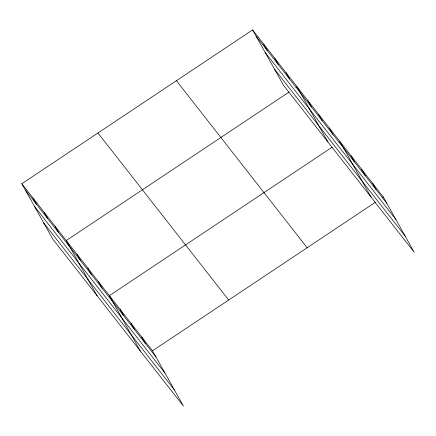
<?xml version="1.0" encoding="UTF-8"?>
<svg xmlns="http://www.w3.org/2000/svg" width="436" height="436" viewBox="0 0 436 436"><rect width="100%" height="100%" fill="white"/><g stroke="black" fill="none" stroke-linecap="round" stroke-linejoin="round"><path stroke-width="0.65" d="M21.8 183.73L152.518 350.784L183.414 406.063L52.696 239.01L21.8 183.73L252.586 29.937L383.304 196.99L414.2 252.27L283.482 85.216L252.586 29.937M289.133 91.996L66.245 240.53L97.141 295.81M295.902 87.489L297.03 86.737L327.927 142.016M332.27 147.128L109.382 295.657L140.278 350.936M339.039 142.616L340.167 141.864L371.063 197.143M152.518 350.784L375.407 202.255M382.176 197.742L383.304 196.99M256.128 36.281L386.852 203.334M265.153 52.429L395.877 219.482M274.457 69.068L405.175 236.121M176.427 80.687L307.146 247.741M97.958 132.98L228.682 300.033M25.348 190.074L156.066 357.128M34.373 206.223L165.091 373.276M43.671 222.861L174.389 389.915M372.518 183.207L376.066 189.551M361.738 169.424L365.281 175.773M350.953 155.647L354.495 161.99M329.382 128.08L332.93 134.424M318.596 114.297L322.144 120.641M307.816 100.514L311.358 106.864M285.918 72.534L289.466 78.878M274.805 58.337L278.353 64.681M263.698 44.134L267.241 50.483M141.738 337.001L145.281 343.345M130.953 323.218L134.495 329.567M120.167 309.44L123.715 315.784M98.596 281.874L102.144 288.218M87.816 268.091L91.358 274.435M77.03 254.308L80.573 260.657M55.132 226.328L58.68 232.671M44.025 212.13L47.568 218.474M32.913 197.928L36.455 204.277"/></g></svg>
